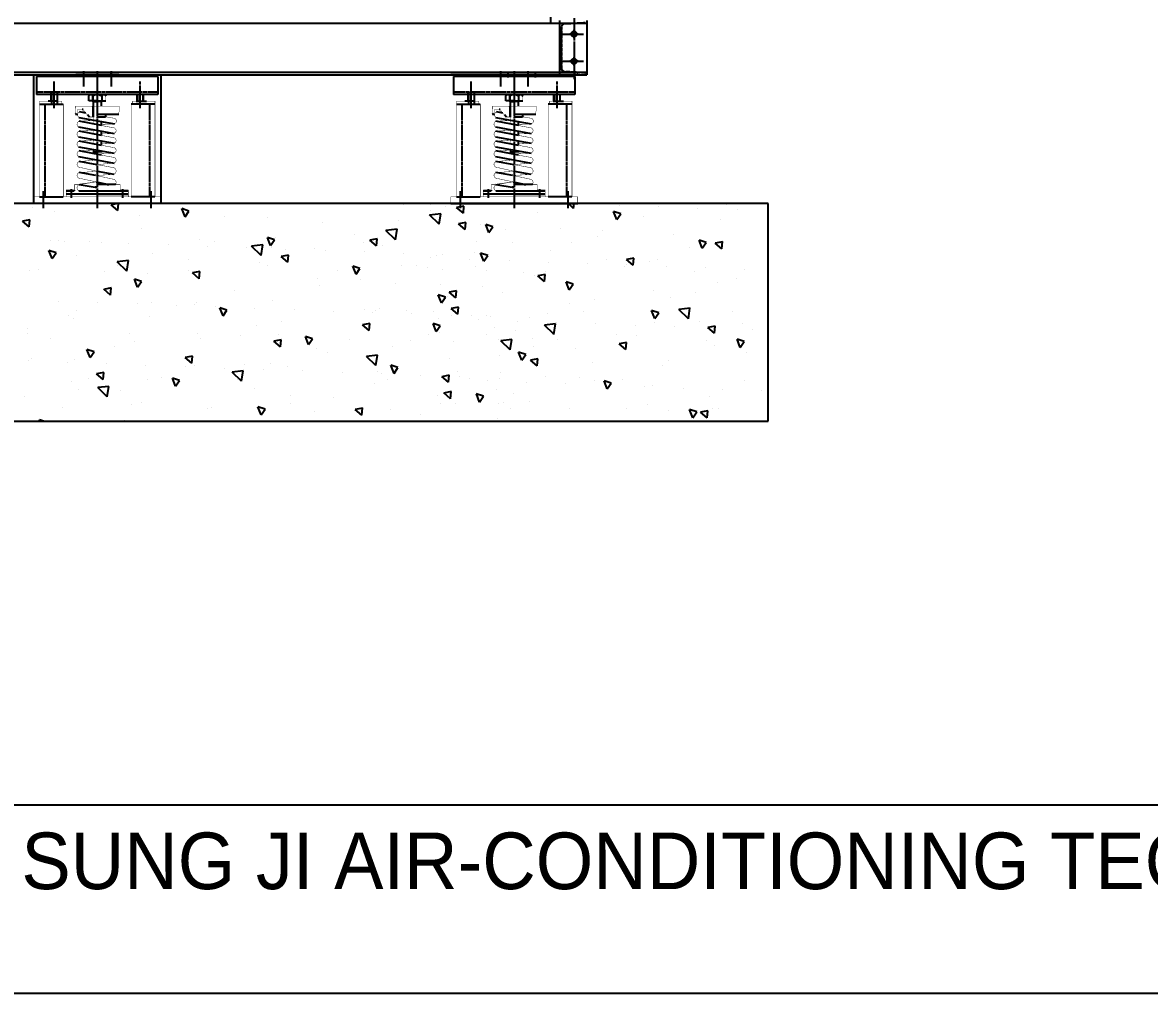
# Model space of a CAD drawing. Header units: millimetres. Extents: x 2905 to 24764, y 2030 to 17488.
# Drawn here: x 10687 to 13795, y 2030 to 4708 of the extents above; entities that cross this region are included whole.
import ezdxf

# ---------------------------------------------------------------- set-up
doc = ezdxf.new("R2010")
doc.units = ezdxf.units.MM
doc.linetypes.add('CENTER', pattern=[65, 60, -2, 1, -2])
doc.linetypes.add('HIDDEN', pattern=[3, 2, -1])
doc.layers.get('DEFPOINTS').update_dxf_attribs({"color": 140})
for name, color, linetype in [('CENTER', 1, 'CENTER'), ('HOLE', 7, 'Continuous'), ('냉각탑', 7, 'Continuous'), ('냉각탑_form', 1, 'Continuous'), ('숨은선', 5, 'HIDDEN')]:
    doc.layers.add(name, color=color, linetype=linetype)
doc.styles.add('돋움', font='Dotum.ttf', dxfattribs={"width": 0.8})

# ---------------------------------------------------------------- blocks, each defined once
blk = doc.blocks.new('A$C25fbd1b3')
for p, q in [((7.8, 418.6), (7.8, 368.8)), ((7.8, 418.6), (342.2, 418.6)), ((115.9, 423.1), (234, 423.1)), ((115.9, 418.6), (115.9, 423.1)), ((221.2, 423.1), (128.8, 423.1)), ((234, 418.6), (234, 423.1)), ((342.2, 418.6), (342.2, 368.8)), ((284.7, 350.8), (284.7, 375.5)), ((285.7, 375.5), (285.7, 342.7)), ((301, 375.5), (301, 342.7)), ((302, 350.8), (302, 375.5)), ((7.8, 368.8), (342.2, 368.8)), ((15.8, 342.7), (81.3, 342.7)), ((67.3, 350.8), (39.1, 350.8)), ((47.9, 350.8), (47.9, 368.8)), ((47.9, 350.8), (47.9, 368.8)), ((48.9, 368.8), (48.9, 350.8)), ((64.3, 368.8), (64.3, 350.8)), ((65.3, 350.8), (65.3, 368.8)), ((175, 351.1), (151.4, 351.1)), ((157, 368.8), (193, 368.8)), ((162.8, 364.6), (162.8, 351.1)), ((163.8, 349.6), (162.9, 351.1)), ((163.8, 349.6), (175, 349.6)), ((163.8, 349.6), (163.8, 336.4)), ((175, 351.1), (198.5, 351.1)), ((175, 351.1), (198.5, 351.1)), ((186.2, 349.6), (175, 349.6)), ((186.2, 349.6), (187.1, 351.1)), ((186.2, 349.6), (186.2, 336.4)), ((187.2, 364.6), (187.2, 351.1)), ((187.2, 351.1), (187.2, 364.6)), ((198.5, 351.1), (198.5, 364.6)), ((198.5, 351.1), (198.5, 364.6)), ((334.2, 342.7), (268.6, 342.7)), ((282.7, 350.8), (310.8, 350.8)), ((284.7, 350.8), (284.7, 368.8)), ((285.7, 368.8), (285.7, 350.8)), ((301, 368.8), (301, 350.8)), ((302, 350.8), (302, 368.8)), ((302, 350.8), (302, 368.8)), ((115.4, 313.7), (175, 313.7)), ((152.3, 306.8), (150.4, 313.7)), ((186.2, 336.4), (186.2, 306.2)), ((187.1, 336.4), (187.1, 306.8)), ((206.4, 317.9), (223.6, 321.2)), ((213.7, 327.3), (216.2, 327.3)), ((230.7, 313.7), (234.7, 313.7)), ((226.2, 305.7), (127.8, 287.9)), ((152.3, 306.8), (175, 306.8)), ((162.9, 283.2), (225.3, 295)), ((163.8, 294.4), (163.8, 283.4)), ((227, 279.4), (128.6, 261.6)), ((227, 252.1), (128.6, 234.3)), ((162.9, 256), (225.3, 267.8)), ((163.8, 267.9), (163.8, 256.1)), ((227, 224.9), (128.6, 207.1)), ((162.9, 228.7), (225.3, 240.6)), ((163.8, 241.4), (163.8, 228.9)), ((227, 197.7), (128.6, 179.9)), ((162.1, 210.8), (174.2, 210.8)), ((162.9, 201.5), (225.3, 213.3)), ((163, 213.3), (163, 209.8)), ((186.3, 210.8), (174.2, 210.8)), ((185.4, 217.4), (185.4, 209.8)), ((175, 157.1), (129.2, 149.2)), ((175, 175.4), (225.3, 183.9)), ((177.9, 128), (143.6, 120.2)), ((177.9, 128), (144.3, 120.3)), ((178.5, 145.6), (225.3, 153.5)), ((89.4, 103), (111.7, 103)), ((175, 94.3), (89.4, 94.3)), ((89.4, 94.3), (175, 94.3)), ((89.4, 94.3), (260.7, 94.3)), ((106.6, 94.3), (89.4, 94.3)), ((111.7, 105.4), (111.7, 103)), ((225.9, 103), (111.7, 103)), ((124.9, 120.3), (175, 120.3)), ((225.3, 120.3), (175, 112.7)), ((175, 114.3), (180.9, 113.8)), ((238.3, 105.4), (238.3, 103)), ((260.6, 103), (238.3, 103)), ((243.4, 94.3), (260.6, 94.3)), ((0, 68.1), (350, 68.1)), ((15.8, 86.8), (81.4, 86.8)), ((334.2, 86.8), (268.6, 86.8))]:
    blk.add_line(p, q)
at = {"linetype": 'CENTER'}
for p, q in [((293.4, 349.4), (293.4, 405.2)), ((293.4, 356.2), (293.4, 389.6)), ((104.3, 83.8), (104.3, 107.4)), ((245.7, 83.8), (245.7, 107.4))]:
    blk.add_line(p, q, dxfattribs=at)
at = {"linetype": 'HIDDEN'}
for p, q in [((7.8, 375.5), (342.2, 375.5)), ((30.5, 342.7), (30.5, 86.8)), ((319.5, 342.7), (319.5, 86.8)), ((111.7, 103), (89.4, 103)), ((238.3, 103), (260.6, 103))]:
    blk.add_line(p, q, dxfattribs=at)
at = {"color": 0}
for p, q in [((186.2, 335.1), (187.5, 336.4)), ((196.5, 306.8), (202.2, 312.6)), ((232.6, 313.7), (235, 316.1))]:
    blk.add_line(p, q, dxfattribs=at)
for points, const_width in [([(15.8, 350.8), (15.8, 86.8)], 1.34), ([(15.8, 350.8), (47.9, 350.8)], 1.34), ([(15.8, 350.8), (47.9, 350.8)], 1.34), ([(65.3, 350.8), (77.3, 350.8)], 1.34), ([(67.3, 350.8), (77.3, 350.8)], 1.34), ([(77.3, 350.8), (77.3, 342.7)], 1.34), ([(77.3, 350.8), (77.3, 342.7)], 1.34), ([(81.3, 342.7), (81.4, 86.8)], 1.34), ([(151.4, 351.1), (151.4, 364.6)], 1.2), ([(162.9, 351.1), (151.4, 351.1)], 1.2), ([(162.9, 351.1), (162.9, 336.4)], 0.751), ([(187.1, 351.1), (198.5, 351.1)], 1.2), ([(187.1, 351.1), (187.1, 336.4)], 0.751), ([(198.5, 351.1), (198.5, 364.6)], 1.2), ([(268.6, 342.7), (268.6, 86.8)], 1.34), ([(282.7, 350.8), (272.7, 350.8)], 1.34), ([(284.7, 350.8), (272.7, 350.8)], 1.34), ([(272.7, 350.8), (272.7, 342.7)], 1.34), ([(272.7, 350.8), (272.7, 342.7)], 1.34), ([(334.2, 350.8), (302, 350.8)], 1.34), ([(334.2, 350.8), (302, 350.8)], 1.34), ([(334.2, 350.8), (334.2, 86.8)], 1.34), ([(175, 336.4), (114.2, 336.4)], 0.909), ([(114.2, 336.4), (115.4, 313.7)], 0.909), ([(150.4, 313.7), (115.4, 313.7)], 0.909), ([(175, 336.4), (235.3, 336.4)], 0.909), ([(197.7, 306.8), (213.7, 327.3)], 0.909), ([(223.6, 321.2), (209.6, 322.1)], 1.2), ([(213.7, 327.3), (228.4, 327.3)], 0.909), ([(230.7, 325), (230.7, 313.7)], 0.909), ([(230.7, 313.7), (234.7, 313.7)], 0.909), ([(235.7, 336.4), (234.6, 313.7)], 0.909), ([(235.3, 336.4), (234.7, 313.7)], 0.909), ([(127.8, 303.3), (152.1, 307.7)], 1.2), ([(127.8, 287.9), (162.1, 286.4)], 1.2), ([(128.6, 277), (162.9, 283.2)], 1.2), ([(162.9, 294.2), (162.9, 283.2)], 0.751), ([(197.7, 306.8), (186.2, 306.8)], 1.2), ([(186.3, 306.8), (186.3, 287.6)], 0.976), ([(225.3, 295), (187.1, 297.4)], 1.2), ([(128.6, 261.6), (162.9, 260.1)], 1.2), ([(128.6, 249.7), (162.9, 256)], 1.2), ([(162.9, 267.8), (162.9, 256)], 0.751), ([(225.3, 267.8), (186.3, 270.2)], 1.2), ([(186.3, 272), (186.3, 260.4)], 0.976), ([(128.6, 234.3), (162.9, 232.8)], 1.2), ([(128.6, 222.5), (162.9, 228.7)], 1.2), ([(162.9, 241.2), (162.9, 228.7)], 0.751), ([(225.3, 240.6), (186.3, 243)], 1.2), ([(186.3, 244.8), (186.3, 233.2)], 0.976), ([(186.3, 217.5), (186.3, 210.8)], 0.976), ([(128.6, 207.1), (179.2, 204.9)], 1.2), ([(128.6, 195.3), (179.2, 204.5)], 1.2), ([(162.1, 210.8), (163, 209.8)], 0.976), ([(162.1, 213.1), (162.1, 210.8)], 0.751), ([(163, 209.8), (174.2, 209.8)], 0.751), ([(185.4, 209.8), (174.2, 209.8)], 0.751), ([(225.3, 183.9), (175, 188.6)], 1.2), ([(186.3, 210.8), (185.4, 209.8)], 0.751), ([(225.3, 213.3), (186.3, 215.7)], 1.2), ([(128.6, 179.9), (175.8, 175.5)], 1.2), ([(128.6, 167), (175, 175.4)], 1.2), ([(175, 157.1), (225.3, 153.5)], 1.2), ([(128.6, 148.7), (178.5, 145.6)], 1.2), ([(178.5, 145.6), (128.6, 134.9)], 1.2), ([(225.3, 120.3), (177.9, 128)], 1.2), ([(225.3, 121.6), (177.9, 128)], 1.2), ([(111.7, 105.4), (89.4, 105.4)], 1.2), ([(89.4, 105.4), (89.4, 94.3)], 1.2), ([(89.4, 94.3), (89.4, 86.8)], 1.2), ([(111.7, 120.3), (111.7, 105.4)], 1.2), ([(124.9, 120.3), (111.7, 120.3)], 1.2), ([(225.1, 120.3), (238.3, 120.3)], 1.2), ([(238.3, 120.3), (238.3, 105.4)], 1.2), ([(238.3, 105.4), (260.6, 105.4)], 1.2), ([(260.6, 105.4), (260.6, 94.3)], 1.2), ([(260.6, 94.3), (260.6, 86.8)], 1.2), ([(0, 86.8), (0, 68.1)], 1.34), ([(0, 86.8), (15.8, 86.8)], 1.34), ([(0, 68.1), (350, 68.1)], 1.34), ([(81.4, 86.8), (268.6, 86.8)], 1.34), ([(350, 86.8), (334.2, 86.8)], 1.34), ([(350, 86.8), (350, 68.1)], 1.34)]:
    blk.add_lwpolyline(points, dxfattribs=dict(const_width=const_width))
for points, const_width in [([(157, 368.8, 0.322657), (151.4, 364.6, 0.322657)], 1.2), ([(193, 368.8, -0.322657), (198.5, 364.6, -0.322657)], 1.2), ([(185.5, 298.3), (223.6, 304.7, 0.664207), (223.6, 321.2, 0.63815)], 1.2), ([(185.5, 298.3), (223.6, 304.7, 0.562661), (225.9, 319.8, 0.562661)], 1.2), ([(230.7, 325, 0.414214), (228.4, 327.3, 0.414214)], 0.909), ([(127.8, 303.3, 0.725116), (127.8, 287.9, 0.725116)], 1.2), ([(187.1, 272.1), (225.3, 278.5, 0.664207), (225.3, 295, 0.63815)], 1.2), ([(128.6, 277, 0.725116), (128.6, 261.6, 0.725116)], 1.2), ([(128.6, 249.7, 0.725116), (128.6, 234.3, 0.725116)], 1.2), ([(187.1, 244.9), (225.3, 251.3, 0.664207), (225.3, 267.8, 0.63815)], 1.2), ([(128.6, 222.5, 0.725116), (128.6, 207.1, 0.725116)], 1.2), ([(185.4, 217.4), (225.3, 224, 0.664207), (225.3, 240.6)], 1.2), ([(128.6, 195.3, 0.725116), (128.6, 179.9, 0.725116)], 1.2), ([(175, 188.4), (225.3, 196.8, 0.664207), (225.3, 213.3, 0.63815)], 1.2), ([(128.6, 167, 0.611938), (128.6, 148.8, 0.611938)], 1.2), ([(175, 157.1), (225.3, 168.5, 0.712533), (225.3, 183.9, 0.643566)], 1.2), ([(128.6, 134.9, 0.495188), (125.3, 119.9, 0.495188)], 1.2), ([(225.3, 153.5, -0.712533), (225.3, 138.1), (177.9, 128)], 1.2), ([(225.9, 103, 0.602155), (225.3, 120.3, 0.60596)], 1.2)]:
    blk.add_lwpolyline(points, format="xyb", dxfattribs=dict(const_width=const_width))
for centre, radius, start, end in [((157.1, 362.8), 5.94, 17.2184, 162.7816), ((175.1, 348.4), 20.4, 90.4828, 127.3884), ((174.8, 348.4), 20.4, 52.6116, 89.5172), ((192.8, 362.8), 5.94, 17.2184, 162.7816)]:
    blk.add_arc(centre, radius, start, end)
at = {"layer": 'CENTER'}
for p, q in [((56.6, 331.7), (56.6, 405.2)), ((137, 433), (137, 390.9)), ((175, 433), (175, 55.5)), ((213, 433), (213, 390.9)), ((293.4, 331.7), (293.4, 405.2)), ((26.5, 55.4), (26.5, 102.4)), ((323.5, 55.4), (323.5, 102.4))]:
    blk.add_line(p, q, dxfattribs=at)

msp = doc.modelspace()

# ---------------------------------------------------------------- linework, layer by layer
for p, q in [((5343.3, 4706.1), (12243.2, 4706.1)), ((12243.2, 4713.6), (12243.2, 4563.6)), ((12243.2, 4713.6), (12243.2, 4563.9)), ((5343.3, 4571.1), (12243.2, 4571.1)), ((5343.3, 4563.6), (12243.2, 4563.6)), ((10718.3, 4208.6), (10718.3, 4563.6)), ((10718.3, 4563.6), (11068.3, 4563.6)), ((11068.3, 4563.6), (11068.3, 4208.6)), ((12218.2, 4563.6), (11868.2, 4563.6)), ((12168.2, 4563.6), (12243.2, 4563.6)), ((12168.2, 4563.6), (12243.2, 4563.6)), ((12243.2, 4563.6), (12243.2, 4565.2)), ((11068.3, 4208.6), (10718.3, 4208.6)), ((11868.2, 4208.6), (12218.2, 4208.6))]:
    msp.add_line(p, q)
at = {"color": 1}
for p, q in [((12143.2, 4722.6), (12143.2, 4704.6)), ((12143.2, 4722.6), (12143.2, 4704.6)), ((10855.8, 4569.6), (10855.8, 4557.6)), ((10930.8, 4569.6), (10930.8, 4557.6)), ((12005.7, 4569.6), (12005.7, 4557.6)), ((12025.7, 4571.1), (12025.7, 4556.1)), ((12080.7, 4569.6), (12080.7, 4557.6)), ((12100.7, 4571.1), (12100.7, 4556.1))]:
    msp.add_line(p, q, dxfattribs=at)
at = {"color": 8}
for p, q in [((12743.3, 4208.6), (4843.3, 4208.6)), ((12743.3, 3608.6), (12743.3, 4208.6)), ((4843.3, 3608.6), (12743.3, 3608.6))]:
    msp.add_line(p, q, dxfattribs=at)
at = {"color": 8, "linetype": 'Continuous'}
for p, q in [((10714.6, 4197.7), (10714.6, 4197.7)), ((10949.9, 4208.6), (10931.8, 4205.2)), ((10950.5, 4189.6), (10931.8, 4205.3)), ((10950.5, 4189.6), (10952.2, 4208.6)), ((11474.8, 4207.6), (11474.8, 4207.6)), ((11737.8, 4207.7), (11737.4, 4208.6)), ((11737.8, 4207.7), (11738.4, 4208.6)), ((11812.2, 4206.3), (11812.2, 4206.3)), ((11852.4, 4201.1), (11852.4, 4201.1)), ((11904.6, 4201.4), (11884.2, 4197.6)), ((11902.9, 4182), (11884.2, 4197.7)), ((11902.9, 4182), (11904.6, 4201.4)), ((12206.8, 4194.9), (12192.6, 4208.6)), ((12206.7, 4194.9), (12208.9, 4208.6)), ((12224.9, 4207.7), (12224.9, 4207.7)), ((12333.1, 4203.7), (12333.1, 4203.7)), ((12441.3, 4199.8), (12441.3, 4199.8)), ((12549.6, 4195.8), (12549.6, 4195.8)), ((12628.7, 4206.3), (12628.7, 4206.3)), ((10775.6, 4187.8), (10775.6, 4187.8)), ((11009.7, 4174.7), (11009.7, 4174.7)), ((11135.4, 4171.8), (11126.6, 4194.6)), ((11146.3, 4188), (11126.6, 4194.6)), ((11135.3, 4171.8), (11146.3, 4188)), ((11245.3, 4174.2), (11245.3, 4174.2)), ((11362.8, 4170), (11362.8, 4170)), ((11840.7, 4180.7), (11809.8, 4177.1)), ((11836.2, 4151.8), (11809.8, 4177.2)), ((11812, 4189.8), (11812, 4189.8)), ((11836.2, 4151.8), (11840.7, 4180.7)), ((12107.3, 4183.4), (12107.3, 4183.4)), ((12326, 4164.4), (12317.2, 4187.2)), ((12336.9, 4180.6), (12317.2, 4187.2)), ((12325.9, 4164.4), (12336.9, 4180.6)), ((12399.2, 4172), (12399.2, 4172)), ((12657.8, 4191.9), (12657.8, 4191.9)), ((10707.7, 4163.9), (10687.3, 4160.1)), ((10705.9, 4144.5), (10687.3, 4160.2)), ((10705.9, 4144.5), (10707.6, 4163.9)), ((11015.9, 4139.9), (11015.9, 4139.9)), ((11513.7, 4155.5), (11513.7, 4155.5)), ((11720.2, 4137.6), (11689.3, 4134)), ((11715.7, 4108.7), (11689.3, 4134.1)), ((11715.7, 4108.7), (11720.2, 4137.6)), ((11723.5, 4160.8), (11723.5, 4160.8)), ((11832.5, 4156.4), (11832.5, 4156.4)), ((11910, 4156.2), (11889.6, 4152.5)), ((11908.3, 4136.9), (11889.6, 4152.5)), ((11908.3, 4136.9), (11910, 4156.3)), ((11950, 4152.2), (11950, 4152.2)), ((11973.5, 4128.6), (11964.8, 4151.3)), ((11984.4, 4144.7), (11964.8, 4151.3)), ((11973.5, 4128.6), (11984.4, 4144.7)), ((12018.5, 4137.8), (12018.5, 4137.8)), ((12169.7, 4138.6), (12169.7, 4138.6)), ((12287.2, 4134.4), (12287.2, 4134.4)), ((12611.3, 4164.2), (12611.3, 4164.2)), ((10764, 4106.7), (10764, 4106.7)), ((10786.3, 4106.4), (10786.3, 4106.4)), ((10803.9, 4104.2), (10803.9, 4104.2)), ((10872.2, 4102.8), (10872.2, 4102.8)), ((10903.9, 4102.3), (10903.9, 4102.3)), ((11174.9, 4110), (11174.9, 4110)), ((11215.6, 4103.2), (11215.6, 4103.2)), ((11371.1, 4092.7), (11362.4, 4115.5)), ((11382, 4108.9), (11362.4, 4115.5)), ((11371.1, 4092.7), (11382, 4108.9)), ((11384.7, 4115.2), (11384.7, 4115.2)), ((11603.1, 4122.1), (11603.1, 4122.1)), ((11665.5, 4111.1), (11645.1, 4107.4)), ((11663.8, 4091.8), (11645.1, 4107.4)), ((11663.8, 4091.8), (11665.5, 4111.2)), ((11940.3, 4104.3), (11940.3, 4104.3)), ((12272.5, 4118.7), (12272.5, 4118.7)), ((12482.3, 4123.9), (12482.3, 4123.9)), ((12561.7, 4085.3), (12553, 4108.1)), ((12572.6, 4101.5), (12553, 4108.1)), ((12617.8, 4103.5), (12597.5, 4099.7)), ((12616.1, 4084.1), (12617.8, 4103.6)), ((10779.6, 4073), (10759.9, 4079.6)), ((10768.7, 4056.8), (10760, 4079.6)), ((10768.7, 4056.9), (10779.6, 4073)), ((10980.5, 4098.8), (10980.5, 4098.8)), ((11088.7, 4094.9), (11088.7, 4094.9)), ((11196.9, 4090.9), (11196.9, 4090.9)), ((11305.2, 4086.9), (11305.2, 4086.9)), ((11349.7, 4094.5), (11318.8, 4090.9)), ((11345.2, 4065.6), (11318.8, 4091)), ((11345.2, 4065.6), (11349.7, 4094.5)), ((11373.5, 4088.6), (11373.5, 4088.6)), ((11413.4, 4083), (11413.4, 4083)), ((11491.1, 4084.5), (11491.1, 4084.5)), ((11521.6, 4079), (11521.6, 4079)), ((11627.3, 4102.2), (11627.3, 4102.2)), ((11629.8, 4075.1), (11629.8, 4075.1)), ((11679.8, 4092.2), (11679.8, 4092.2)), ((11933.8, 4073.1), (11933.8, 4073.1)), ((11970.2, 4065.6), (11950.5, 4072.2)), ((11959.3, 4049.4), (11950.6, 4072.2)), ((12039, 4101.3), (12039, 4101.3)), ((12143.6, 4078.3), (12143.6, 4078.3)), ((12200.7, 4100.3), (12200.7, 4100.3)), ((12527.5, 4086.5), (12527.5, 4086.5)), ((12561.7, 4085.3), (12572.6, 4101.5)), ((12616.1, 4084.1), (12597.4, 4099.8)), ((12612.4, 4099.4), (12612.4, 4099.4)), ((10836.2, 4064.4), (10836.2, 4064.4)), ((10979.2, 4051.4), (10948.3, 4047.8)), ((10974.7, 4022.5), (10948.3, 4047.8)), ((10974.7, 4022.5), (10979.1, 4051.4)), ((11046, 4069.7), (11046, 4069.7)), ((11144.1, 4054.4), (11144.1, 4054.4)), ((11341.1, 4046.7), (11341.1, 4046.7)), ((11420.9, 4066), (11400.5, 4062.3)), ((11419.2, 4046.6), (11400.5, 4062.3)), ((11419.2, 4046.6), (11420.9, 4066.1)), ((11738.1, 4071.1), (11738.1, 4071.1)), ((11812.8, 4059.3), (11812.8, 4059.3)), ((11828.3, 4066.7), (11828.3, 4066.7)), ((11846.3, 4067.2), (11846.3, 4067.2)), ((11921, 4055.3), (11921, 4055.3)), ((11954.5, 4063.2), (11954.5, 4063.2)), ((11959.3, 4049.5), (11970.2, 4065.6)), ((11960.7, 4070.8), (11960.7, 4070.8)), ((12029.2, 4051.4), (12029.2, 4051.4)), ((12137.5, 4047.4), (12137.5, 4047.4)), ((12245.7, 4043.5), (12245.7, 4043.5)), ((12297.9, 4053.1), (12297.9, 4053.1)), ((12373.3, 4058.4), (12352.9, 4054.6)), ((12371.6, 4039), (12352.9, 4054.7)), ((12371.6, 4039), (12373.3, 4058.4)), ((12415.5, 4048.9), (12415.5, 4048.9)), ((12438.7, 4055.4), (12438.7, 4055.4)), ((10707.3, 4024.1), (10707.3, 4024.1)), ((10732.5, 4026.3), (10732.5, 4026.3)), ((10914.6, 4020.9), (10914.6, 4020.9)), ((10950.2, 4038.7), (10950.2, 4038.7)), ((11032.1, 4016.8), (11032.1, 4016.8)), ((11144.2, 4025.3), (11144.2, 4025.3)), ((11176.4, 4020.9), (11156, 4017.2)), ((11174.7, 4001.5), (11156, 4017.2)), ((11174.7, 4001.5), (11176.4, 4021)), ((11361.9, 4037.8), (11361.9, 4037.8)), ((11555.9, 4024.3), (11555.9, 4024.3)), ((11606.9, 4013.6), (11598.1, 4036.4)), ((11617.8, 4029.8), (11598.1, 4036.4)), ((11606.9, 4013.6), (11617.8, 4029.8)), ((11731.3, 4036.6), (11731.3, 4036.6)), ((11773.6, 4036.8), (11773.6, 4036.8)), ((11804.9, 4032.8), (11804.9, 4032.8)), ((11845.1, 4027.5), (11845.1, 4027.5)), ((11935.3, 4035.8), (11935.3, 4035.8)), ((11967.6, 4023.4), (11967.6, 4023.4)), ((12068.5, 4018.8), (12068.5, 4018.8)), ((12099.9, 4009.8), (12099.9, 4009.8)), ((12128.7, 4013.3), (12108.3, 4009.5)), ((12127, 3993.9), (12108.3, 4009.6)), ((12127, 3993.9), (12128.7, 4013.3)), ((12129.3, 4022.4), (12129.3, 4022.4)), ((12347, 4034.9), (12347, 4034.9)), ((12353.9, 4039.5), (12353.9, 4039.5)), ((12462.1, 4035.6), (12462.1, 4035.6)), ((12541, 4021.5), (12541, 4021.5)), ((12570.4, 4031.6), (12570.4, 4031.6)), ((12678.6, 4027.6), (12678.6, 4027.6)), ((11004.5, 3977.7), (10995.7, 4000.5)), ((11015.4, 3993.9), (10995.7, 4000.5)), ((11002.3, 4001.1), (11002.3, 4001.1)), ((11004.4, 3977.7), (11015.4, 3993.9)), ((11501.8, 4003.1), (11501.8, 4003.1)), ((11506.3, 3982), (11506.3, 3982)), ((11619.3, 3999), (11619.3, 3999)), ((11716.1, 3987.2), (11716.1, 3987.2)), ((11839, 3985.3), (11839, 3985.3)), ((11956.5, 3981.2), (11956.5, 3981.2)), ((12195.1, 3970.3), (12186.3, 3993.1)), ((12206, 3986.5), (12186.3, 3993.1)), ((12195, 3970.3), (12206, 3986.5)), ((12603.9, 3990.7), (12603.9, 3990.7)), ((12655.7, 4001), (12655.7, 4001)), ((10931.8, 3975.8), (10911.4, 3972)), ((10930.1, 3956.4), (10911.4, 3972.1)), ((10930.1, 3956.4), (10931.8, 3975.9)), ((11272.3, 3968.8), (11272.3, 3968.8)), ((11842.6, 3934.5), (11833.9, 3957.3)), ((11853.5, 3950.7), (11833.9, 3957.3)), ((11842.6, 3934.5), (11853.5, 3950.7)), ((11859.5, 3951), (11859.5, 3951)), ((11884.2, 3968.2), (11863.8, 3964.4)), ((11882.5, 3948.8), (11863.8, 3964.5)), ((11882.5, 3948.8), (11884.2, 3968.2)), ((12011.2, 3964.2), (12011.2, 3964.2)), ((12426.2, 3967.5), (12426.2, 3967.5)), ((12475, 3950.4), (12475, 3950.4)), ((12543.7, 3963.4), (12543.7, 3963.4)), ((10786.9, 3939.8), (10786.9, 3939.8)), ((10895.1, 3935.8), (10895.1, 3935.8)), ((11003.4, 3931.9), (11003.4, 3931.9)), ((11042.8, 3935.4), (11042.8, 3935.4)), ((11111.6, 3927.9), (11111.6, 3927.9)), ((11160.3, 3931.2), (11160.3, 3931.2)), ((11167.6, 3936.4), (11167.6, 3936.4)), ((11219.8, 3924), (11219.8, 3924)), ((11240.2, 3898.6), (11231.5, 3921.4)), ((11251.1, 3914.8), (11231.5, 3921.4)), ((11328, 3920), (11328, 3920)), ((11377.4, 3941.7), (11377.4, 3941.7)), ((11436.3, 3916.1), (11436.3, 3916.1)), ((11630, 3917.6), (11630, 3917.6)), ((11672.5, 3918.7), (11672.5, 3918.7)), ((11889.6, 3923), (11869.2, 3919.3)), ((11887.9, 3903.7), (11869.2, 3919.3)), ((11887.9, 3903.7), (11889.6, 3923.1)), ((12196.7, 3933.3), (12196.7, 3933.3)), ((12265.2, 3945.1), (12265.2, 3945.1)), ((12528, 3920), (12497.1, 3916.4)), ((12523.5, 3891.1), (12497.1, 3916.4)), ((12523.4, 3891.1), (12527.9, 3920)), ((10813.4, 3901.1), (10813.4, 3901.1)), ((10828.9, 3890.9), (10828.9, 3890.9)), ((10836.4, 3914.6), (10836.4, 3914.6)), ((11038.7, 3896.1), (11038.7, 3896.1)), ((11240.2, 3898.6), (11251.1, 3914.8)), ((11248.1, 3913.6), (11248.1, 3913.6)), ((11544.5, 3912.1), (11544.5, 3912.1)), ((11652.7, 3908.2), (11652.7, 3908.2)), ((11659.8, 3912.6), (11659.8, 3912.6)), ((11747.5, 3913.4), (11747.5, 3913.4)), ((11761, 3904.2), (11761, 3904.2)), ((11821.5, 3911.7), (11821.5, 3911.7)), ((11835.7, 3892.3), (11835.7, 3892.3)), ((11869.2, 3900.3), (11869.2, 3900.3)), ((11926.5, 3899.6), (11926.5, 3899.6)), ((11943.9, 3888.4), (11943.9, 3888.4)), ((11967.2, 3899.8), (11967.2, 3899.8)), ((11977.4, 3896.3), (11977.4, 3896.3)), ((12084.7, 3895.6), (12084.7, 3895.6)), ((12136.3, 3904.8), (12136.3, 3904.8)), ((12233.2, 3910.7), (12233.2, 3910.7)), ((12430.8, 3891.2), (12422.1, 3914)), ((12441.7, 3907.4), (12422.1, 3914)), ((12430.8, 3891.2), (12441.7, 3907.4)), ((12644.9, 3909.8), (12644.9, 3909.8)), ((10701.4, 3863.5), (10701.4, 3863.5)), ((11333.7, 3873.1), (11333.7, 3873.1)), ((11400.6, 3883.3), (11400.6, 3883.3)), ((11645.1, 3877.9), (11624.7, 3874.2)), ((11643.4, 3858.6), (11624.7, 3874.2)), ((11643.4, 3858.6), (11645.1, 3878)), ((11839.3, 3871.6), (11819.6, 3878.2)), ((11828.4, 3855.4), (11819.7, 3878.1)), ((11828.4, 3855.4), (11839.3, 3871.6)), ((11837.7, 3854), (11837.7, 3854)), ((11987.8, 3865.5), (11987.8, 3865.5)), ((12047.5, 3859.2), (12047.5, 3859.2)), ((12052.1, 3884.4), (12052.1, 3884.4)), ((12157.4, 3876.9), (12126.6, 3873.3)), ((12152.9, 3848), (12126.6, 3873.3)), ((12152.9, 3847.9), (12157.4, 3876.9)), ((12160.3, 3880.5), (12160.3, 3880.5)), ((12268.6, 3876.5), (12268.6, 3876.5)), ((12376.8, 3872.6), (12376.8, 3872.6)), ((12431.3, 3881.8), (12431.3, 3881.8)), ((12485, 3868.6), (12485, 3868.6)), ((12554.4, 3882), (12554.4, 3882)), ((12595.7, 3850.9), (12577, 3866.6)), ((12597.4, 3870.3), (12577.1, 3866.5)), ((12593.3, 3864.7), (12593.3, 3864.7)), ((12595.7, 3850.9), (12597.4, 3870.4)), ((12671.9, 3877.9), (12671.9, 3877.9)), ((12701.5, 3860.7), (12701.5, 3860.7)), ((10700, 3850.5), (10700, 3850.5)), ((10765.1, 3836.6), (10765.1, 3836.6)), ((10982.8, 3849.1), (10982.8, 3849.1)), ((10995, 3827.5), (10995, 3827.5)), ((11171, 3849.8), (11171, 3849.8)), ((11176.8, 3835.7), (11176.8, 3835.7)), ((11288.6, 3845.7), (11288.6, 3845.7)), ((11400.5, 3832.8), (11380.1, 3829.1)), ((11398.8, 3813.5), (11380.1, 3829.1)), ((11394.5, 3848.2), (11394.5, 3848.2)), ((11398.8, 3813.5), (11400.5, 3832.9)), ((11476, 3819.5), (11467.2, 3842.3)), ((11486.9, 3835.7), (11467.2, 3842.3)), ((11476, 3819.5), (11486.9, 3835.7)), ((11588.4, 3834.7), (11588.4, 3834.7)), ((11758.2, 3832), (11758.2, 3832)), ((11806.2, 3847.2), (11806.2, 3847.2)), ((11875.8, 3827.9), (11875.8, 3827.9)), ((11967.9, 3846.2), (11967.9, 3846.2)), ((12000.1, 3833.8), (12000.1, 3833.8)), ((12036.9, 3833.8), (12006, 3830.2)), ((12032.4, 3804.9), (12006, 3830.2)), ((12032.4, 3804.8), (12036.9, 3833.8)), ((12092.6, 3836.2), (12092.6, 3836.2)), ((12161.8, 3832.8), (12161.8, 3832.8)), ((12325, 3847.7), (12325, 3847.7)), ((12352.9, 3825.2), (12332.5, 3821.4)), ((12351.2, 3805.8), (12352.9, 3825.2)), ((12379.5, 3845.3), (12379.5, 3845.3)), ((12573.5, 3831.9), (12573.5, 3831.9)), ((12666.6, 3812.1), (12657.8, 3834.9)), ((12677.5, 3828.3), (12657.8, 3834.9)), ((12666.6, 3812.1), (12677.5, 3828.3)), ((10873.6, 3783.7), (10864.8, 3806.4)), ((10884.5, 3799.9), (10864.8, 3806.4)), ((10873.5, 3783.7), (10884.5, 3799.9)), ((10941.6, 3815.6), (10941.6, 3815.6)), ((11499, 3808.4), (11499, 3808.4)), ((11528.8, 3797.8), (11528.8, 3797.8)), ((11708.8, 3813.7), (11708.8, 3813.7)), ((12064.2, 3776.3), (12055.4, 3799)), ((12075.1, 3792.5), (12055.4, 3799)), ((12064.1, 3776.3), (12075.1, 3792.5)), ((12095.4, 3814.3), (12095.4, 3814.3)), ((12212.9, 3810.1), (12212.9, 3810.1)), ((12351.2, 3805.8), (12332.5, 3821.5)), ((12596.6, 3817.1), (12596.6, 3817.1)), ((12682.6, 3796.5), (12682.6, 3796.5)), ((10703, 3774.9), (10703, 3774.9)), ((10712.1, 3782.1), (10712.1, 3782.1)), ((10811.3, 3770.9), (10811.3, 3770.9)), ((10829.6, 3778), (10829.6, 3778)), ((10919.5, 3767), (10919.5, 3767)), ((11027.7, 3763), (11027.7, 3763)), ((11156, 3787.7), (11135.6, 3784)), ((11154.3, 3768.3), (11135.6, 3784)), ((11154.3, 3768.3), (11156, 3787.8)), ((11160.3, 3762.9), (11160.3, 3762.9)), ((11299.3, 3764.3), (11299.3, 3764.3)), ((11370.1, 3768.1), (11370.1, 3768.1)), ((11666.4, 3790.7), (11635.5, 3787.1)), ((11661.9, 3761.8), (11635.5, 3787.1)), ((11661.9, 3761.7), (11666.4, 3790.7)), ((11711.7, 3740.4), (11703, 3763.2)), ((11722.6, 3756.6), (11703, 3763.2)), ((11866, 3780), (11866, 3780)), ((12003.9, 3790.7), (12003.9, 3790.7)), ((12108.3, 3780.1), (12087.9, 3776.3)), ((12106.6, 3760.7), (12087.9, 3776.4)), ((12106.6, 3760.7), (12108.3, 3780.1)), ((12257.9, 3771.6), (12257.9, 3771.6)), ((12453.2, 3762.2), (12453.2, 3762.2)), ((12467.7, 3776.8), (12467.7, 3776.8)), ((10911.4, 3742.6), (10891, 3738.8)), ((10909.7, 3723.2), (10891, 3738.9)), ((10909.7, 3723.2), (10911.4, 3742.7)), ((11069.8, 3730), (11069.8, 3730)), ((11136, 3759.1), (11136, 3759.1)), ((11244.2, 3755.1), (11244.2, 3755.1)), ((11295.9, 3747.5), (11265, 3744)), ((11291.4, 3718.6), (11265, 3744)), ((11291.4, 3718.6), (11295.8, 3747.6)), ((11352.4, 3751.2), (11352.4, 3751.2)), ((11416.8, 3760.2), (11416.8, 3760.2)), ((11460.7, 3747.2), (11460.7, 3747.2)), ((11568.9, 3743.2), (11568.9, 3743.2)), ((11665.1, 3745.1), (11665.1, 3745.1)), ((11677.1, 3739.3), (11677.1, 3739.3)), ((11711.7, 3740.4), (11722.6, 3756.6)), ((11785.3, 3735.3), (11785.3, 3735.3)), ((11863.8, 3735), (11843.4, 3731.2)), ((11862.1, 3715.6), (11843.4, 3731.3)), ((11862.1, 3715.6), (11863.8, 3735)), ((11886.5, 3746.5), (11886.5, 3746.5)), ((11893.6, 3731.4), (11893.6, 3731.4)), ((12004, 3742.4), (12004, 3742.4)), ((12128.9, 3731.2), (12128.9, 3731.2)), ((10821.5, 3717.3), (10821.5, 3717.3)), ((10869, 3724.9), (10869, 3724.9)), ((10925.4, 3704.4), (10894.5, 3700.9)), ((10920.9, 3675.5), (10894.5, 3700.9)), ((10920.8, 3675.5), (10925.3, 3704.4)), ((11031.4, 3722.5), (11031.4, 3722.5)), ((11109.3, 3704.6), (11100.6, 3727.3)), ((11120.2, 3720.7), (11100.6, 3727.3)), ((11109.3, 3704.6), (11120.2, 3720.7)), ((11280.7, 3724), (11280.7, 3724)), ((11326.4, 3699.6), (11326.4, 3699.6)), ((11657, 3712.2), (11657, 3712.2)), ((11692.4, 3723), (11692.4, 3723)), ((11854.1, 3722.1), (11854.1, 3722.1)), ((11860, 3723.5), (11860, 3723.5)), ((11919.1, 3726), (11919.1, 3726)), ((11968.3, 3719.5), (11968.3, 3719.5)), ((12001.8, 3727.4), (12001.8, 3727.4)), ((12076.5, 3715.6), (12076.5, 3715.6)), ((12184.7, 3711.6), (12184.7, 3711.6)), ((12223.7, 3728.7), (12223.7, 3728.7)), ((12265.8, 3721.1), (12265.8, 3721.1)), ((12299.9, 3697.2), (12291.2, 3719.9)), ((12310.8, 3713.3), (12291.2, 3719.9)), ((12293, 3707.7), (12293, 3707.7)), ((12299.9, 3697.2), (12310.8, 3713.3)), ((12341.2, 3724.6), (12341.2, 3724.6)), ((12401.2, 3703.7), (12401.2, 3703.7)), ((12424, 3708.2), (12424, 3708.2)), ((12509.4, 3699.8), (12509.4, 3699.8)), ((12677.5, 3720.2), (12677.5, 3720.2)), ((10692.6, 3677), (10692.6, 3677)), ((10840.3, 3696.6), (10840.3, 3696.6)), ((10957.8, 3692.4), (10957.8, 3692.4)), ((11427.5, 3678.8), (11427.5, 3678.8)), ((11545, 3674.6), (11545, 3674.6)), ((11830.4, 3680.4), (11830.4, 3680.4)), ((11869.2, 3689.9), (11848.8, 3686.1)), ((11867.5, 3670.5), (11848.8, 3686.2)), ((11867.5, 3670.5), (11869.2, 3689.9)), ((11958.4, 3677.5), (11938.7, 3684.1)), ((11947.5, 3661.3), (11938.8, 3684.1)), ((11947.5, 3661.3), (11958.4, 3677.5)), ((11994.2, 3694.5), (11994.2, 3694.5)), ((12040.2, 3685.7), (12040.2, 3685.7)), ((12581.4, 3676.7), (12581.4, 3676.7)), ((12617.6, 3695.8), (12617.6, 3695.8)), ((12725.9, 3691.9), (12725.9, 3691.9)), ((10797.6, 3647), (10797.6, 3647)), ((10987.7, 3654), (10987.7, 3654)), ((11015.3, 3659.5), (11015.3, 3659.5)), ((11198.1, 3644.5), (11198.1, 3644.5)), ((11209.3, 3646.1), (11209.3, 3646.1)), ((11345.1, 3625.5), (11336.3, 3648.2)), ((11356, 3641.6), (11336.3, 3648.2)), ((11345.1, 3625.5), (11356, 3641.6)), ((11427, 3658.5), (11427, 3658.5)), ((11624.7, 3644.7), (11604.3, 3641)), ((11623, 3625.4), (11604.3, 3641)), ((11621, 3645.1), (11621, 3645.1)), ((11623, 3625.4), (11624.7, 3644.8)), ((11701.5, 3640.1), (11701.5, 3640.1)), ((11838.7, 3657.6), (11838.7, 3657.6)), ((11882.2, 3656.9), (11882.2, 3656.9)), ((12000.4, 3656.6), (12000.4, 3656.6)), ((12014.7, 3661), (12014.7, 3661)), ((12032.7, 3644.2), (12032.7, 3644.2)), ((12085.3, 3662.7), (12085.3, 3662.7)), ((12194.4, 3643.2), (12194.4, 3643.2)), ((12351.9, 3643.2), (12351.9, 3643.2)), ((12412.1, 3655.7), (12412.1, 3655.7)), ((12469.4, 3639.1), (12469.4, 3639.1)), ((12535.7, 3618.1), (12526.9, 3640.8)), ((12546.6, 3634.2), (12526.9, 3640.8)), ((12577, 3637.1), (12556.6, 3633.3)), ((12575.3, 3617.7), (12577, 3637.2)), ((12589.3, 3643.6), (12589.3, 3643.6)), ((12606.1, 3642.3), (12606.1, 3642.3)), ((10723.9, 3610.7), (10723.9, 3610.7)), ((10735.4, 3608.6), (10733.9, 3612.4)), ((10745.2, 3608.6), (10733.9, 3612.4)), ((10968.5, 3611), (10968.5, 3611)), ((11491.7, 3634.9), (11491.7, 3634.9)), ((11785.3, 3626.7), (11785.3, 3626.7)), ((11996.5, 3617.1), (11996.5, 3617.1)), ((12122.5, 3608.9), (12122.5, 3608.9)), ((12535.7, 3618.1), (12546.6, 3634.2)), ((12575.3, 3617.7), (12556.6, 3633.4))]:
    msp.add_line(p, q, dxfattribs=at)
for centre, radius in [((12208.2, 4676.1), 7.5), ((12208.2, 4676.1), 7), ((12208.2, 4601.1), 7.5), ((12208.2, 4601.1), 7)]:
    msp.add_circle(centre, radius)
at = {"layer": 'CENTER'}
for p, q in [((12208.2, 4720.3), (12208.2, 4551.6)), ((12174.3, 4676.1), (12235, 4676.1)), ((12174.3, 4601.1), (12235, 4601.1))]:
    msp.add_line(p, q, dxfattribs=at)
at = {"layer": 'DEFPOINTS'}
msp.add_line((24764.4, 2030), (2905.2, 2030), dxfattribs=at)
at = {"layer": 'HOLE', "color": 1, "ltscale": 3}
for p, q in [((12219.9, 4676.1), (12196.5, 4676.1)), ((12208.2, 4664.4), (12208.2, 4687.8)), ((12219.9, 4601.1), (12196.5, 4601.1)), ((12208.2, 4589.4), (12208.2, 4612.8))]:
    msp.add_line(p, q, dxfattribs=at)
at = {"layer": 'HOLE'}
for centre in [(12208.2, 4676.1), (12208.2, 4601.1)]:
    msp.add_circle(centre, 7.5, dxfattribs=at)
at = {"layer": '냉각탑'}
for p, q in [((12168.2, 4713.6), (12168.2, 4563.6)), ((12243.2, 4713.6), (12243.2, 4563.6)), ((12168.2, 4563.6), (12243.2, 4563.6)), ((12243.2, 4563.6), (12243.2, 4565.2))]:
    msp.add_line(p, q, dxfattribs=at)
at = {"layer": '냉각탑_form'}
msp.add_line((3425.6, 2550.5), (24243.9, 2550.5), dxfattribs=at)
at = {"layer": '숨은선', "ltscale": 4}
for p, q in [((12168.2, 4713.6), (12168.2, 4563.6)), ((12173.2, 4697), (12173.2, 4580.2)), ((12180.5, 4705), (12239.5, 4707.9)), ((12180.5, 4572.2), (12239.5, 4569.2))]:
    msp.add_line(p, q, dxfattribs=at)
at = {"layer": '숨은선', "ltscale": 0.2}
for p, q in [((12173.2, 4580.2), (12173.2, 4697)), ((12185.5, 4705), (12239.5, 4707.9)), ((12239.5, 4569.2), (12185.5, 4572.2))]:
    msp.add_line(p, q, dxfattribs=at)
at = {"layer": '숨은선', "ltscale": 4}
for centre, radius, start, end in [((12181.2, 4697), 8, 95, 180), ((12181.2, 4580.2), 8, 180, 265), ((12239.2, 4565.2), 4, 0, 85)]:
    msp.add_arc(centre, radius, start, end, dxfattribs=at)
at = {"layer": '숨은선', "ltscale": 0.2}
for centre, radius, start, end in [((12185.7, 4691.1), 13.8, 90.9324, 154.9368), ((12185.7, 4586), 13.8, 205.0632, 269.0676), ((12239.2, 4565.2), 4, 0, 85)]:
    msp.add_arc(centre, radius, start, end, dxfattribs=at)

# ---------------------------------------------------------------- block references
at = {"xscale": -1}
for p in [(11068.3, 4140.5), (12218.2, 4140.5)]:
    msp.add_blockref('A$C25fbd1b3', p, dxfattribs=at)

# ---------------------------------------------------------------- texts
at = {"layer": '냉각탑_form', "style": '돋움'}
msp.add_text('SUNG JI AIR-CONDITIONING TECHNOLOGY CO. LTD', height=156.137, dxfattribs=at).set_placement((10684, 2317.7))

doc.saveas('drawing.dxf')
